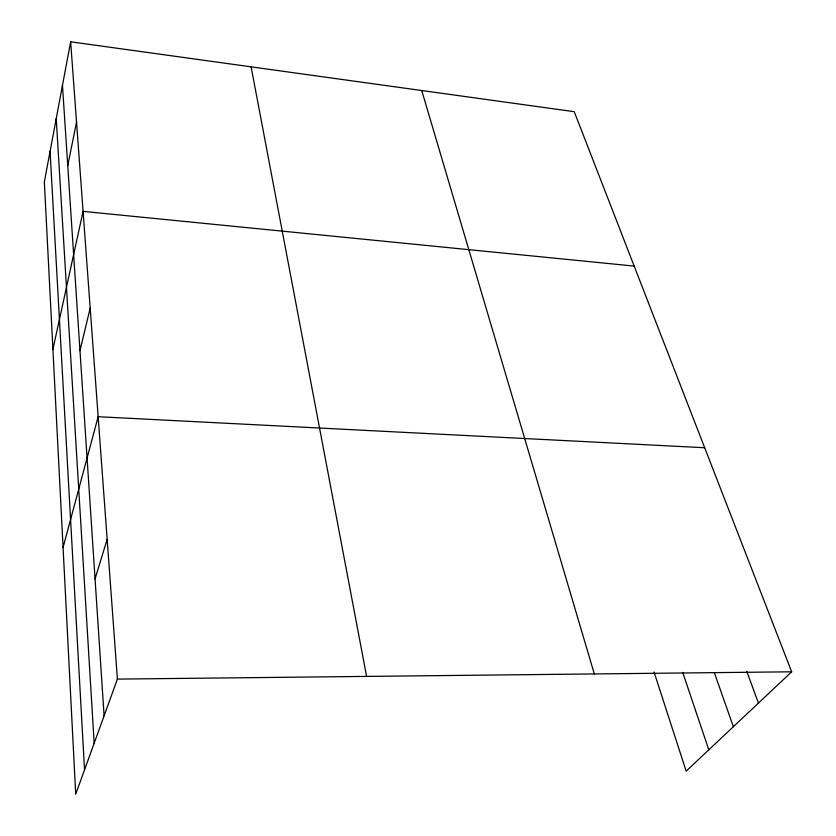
<?xml version="1.0" encoding="UTF-8"?>
<svg xmlns="http://www.w3.org/2000/svg" width="836" height="836" viewBox="0 0 836 836"><rect width="100%" height="100%" fill="white"/><g stroke="black" fill="none" stroke-linecap="round" stroke-linejoin="round"><path stroke-width="1.25" d="M70.642 41.8L44.339 181.987L75.71 794.2L117.406 679.104L70.642 41.8L574.238 111.69L791.661 671.799L686.168 771.147L654.055 672.019M67.758 165.643L76.536 122.087M52.908 349.27L83.088 211.362L634.169 266.078M79.974 350.639L90.183 308.129M63.066 547.517L98.157 416.704L704.685 447.741M95.053 578.857L107.154 539.377M117.406 679.104L791.661 671.799M746.757 671.277L758.44 703.086M714.466 673.032L733.36 726.703M682.709 672.395L708.813 749.819M421.741 90.528L594.323 673.941M251.113 66.849L366.607 676.408M62.46 85.429L104.103 715.835M56.221 118.691L94.165 743.267M50.066 151.483L84.53 769.862"/></g></svg>
